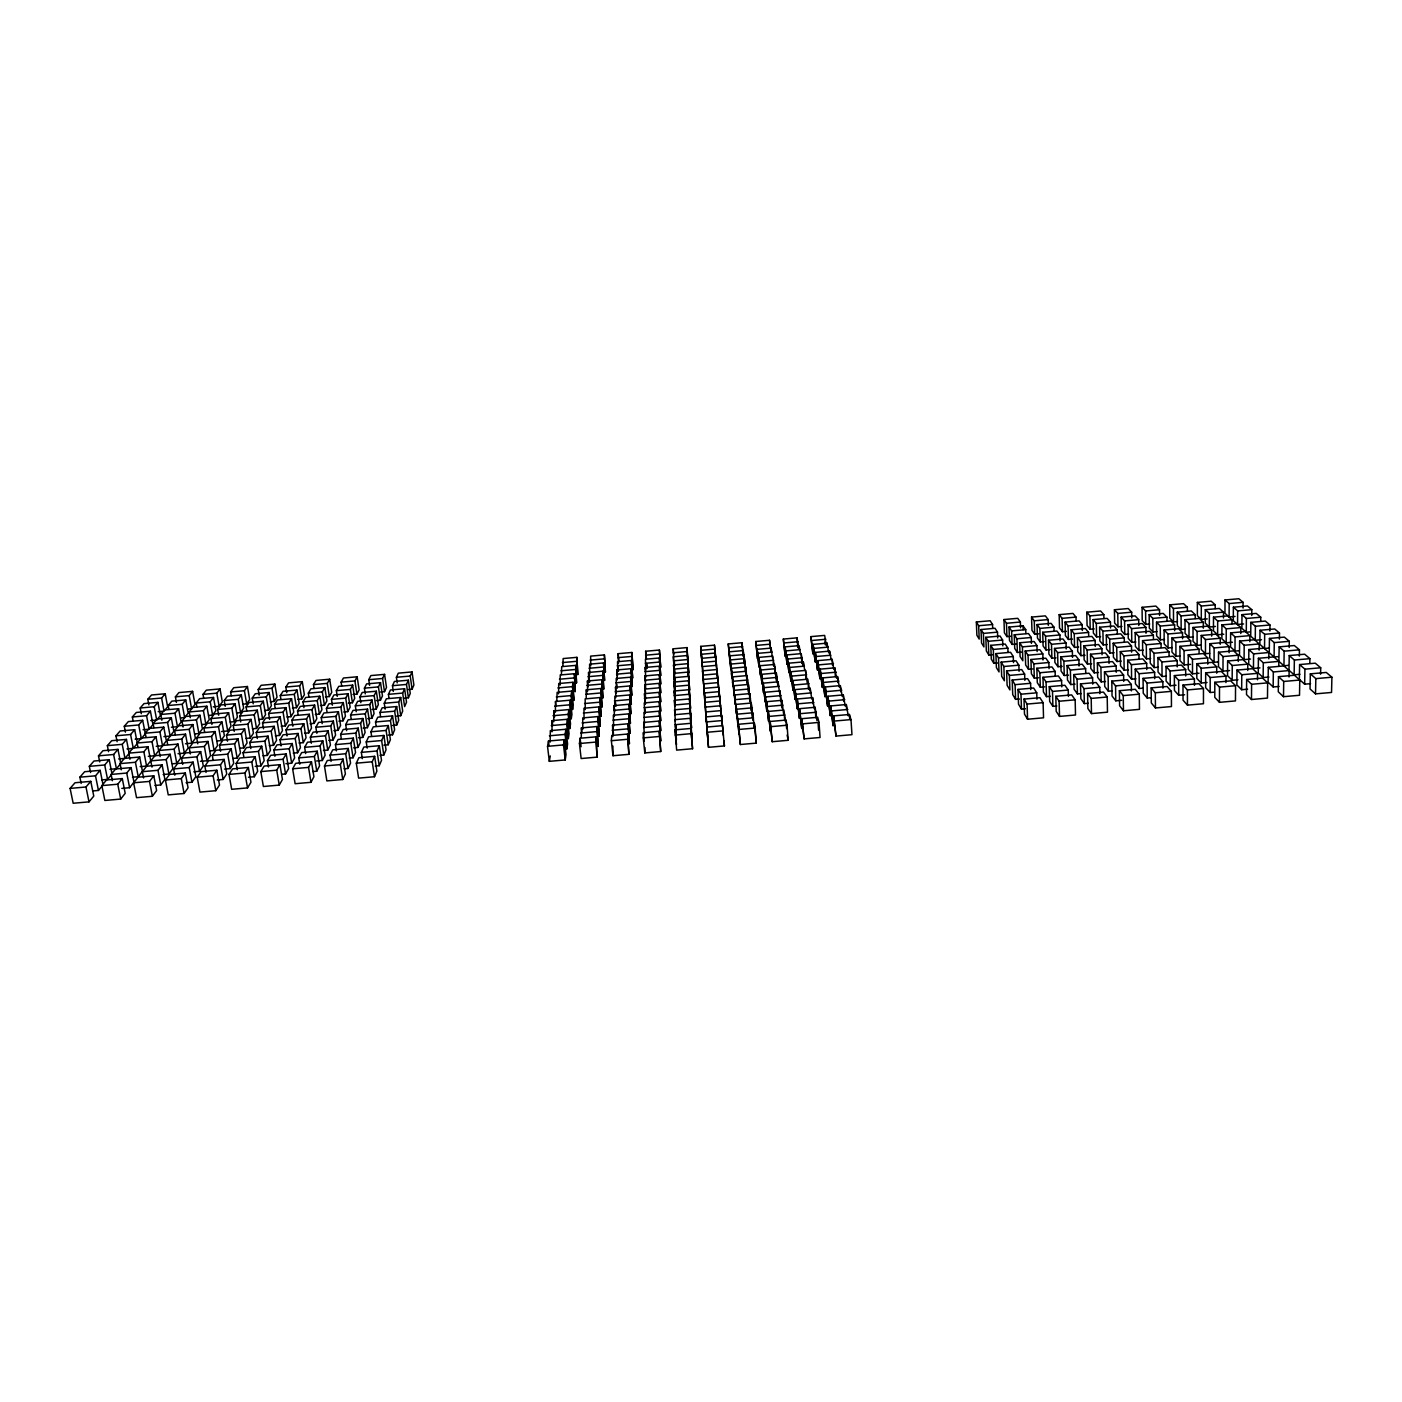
<?xml version="1.0" encoding="UTF-8"?>
<svg xmlns="http://www.w3.org/2000/svg" width="1402" height="1402" viewBox="0 0 1402 1402"><rect width="100%" height="100%" fill="white"/><g stroke="black" fill="none" stroke-linecap="round" stroke-linejoin="round"><path stroke-width="1.5" d="M1209.681 653.332L1205.475 653.7L1205.475 639.557L1201.251 635.457L1215.937 634.16L1220.266 638.243L1220.248 644.307M1223.49 617.984L1223.508 612.166L1219.337 608.45L1205.299 609.695L1205.299 623.171L1209.348 626.992L1215.394 626.449M1225.961 682.564L1225.979 676.132L1221.317 671.47L1205.667 672.855L1205.65 687.716L1210.171 692.5L1214.114 692.167M1207.753 664.162L1207.753 657.924L1203.389 653.56L1188.23 654.892L1188.283 669.332L1192.524 673.819L1199.043 673.24M1209.348 626.992L1209.365 613.41L1205.299 609.695M1229.116 652.754L1229.151 646.602L1224.682 642.396L1209.768 643.711L1209.751 657.959L1214.079 662.27L1218.373 661.902M1210.171 692.5L1210.189 677.534L1205.667 672.855M1211.661 636.122L1211.661 630.146L1207.472 626.186L1193.014 627.465L1193.032 641.31L1197.115 645.376L1201.269 645.008M660.728 751.525L659.255 731.248L643.413 732.65L643.273 737.89L644.797 752.927L660.728 751.525L659.255 731.248M659.273 721.031L660.728 740.922L659.273 721.031L643.711 722.416L644.201 733.824M659.29 711.164L660.71 730.652L659.29 711.164L643.974 712.514L644.464 723.677M659.308 701.596L660.71 720.733L659.308 701.596L644.237 702.928L644.727 713.846M659.326 692.325L660.71 711.112L659.326 692.325L644.499 693.639L644.973 704.312M659.343 683.335L660.71 701.789L659.343 683.335L644.745 684.632L645.621 699.09M659.378 674.642L660.71 692.746L659.378 674.642L644.99 675.904L645.656 688.119M659.396 666.195L660.71 684.001L659.396 666.195L645.218 667.44L645.691 677.481M659.396 657.994L660.692 675.484L659.396 657.994L645.446 659.22L645.709 667.142M659.413 650.037L660.692 667.229L659.413 650.037L645.656 651.247L645.936 658.993M1232.007 623.68L1232.025 619.737L1227.731 615.916L1213.484 617.178L1213.466 630.847L1217.637 634.773L1223.788 634.23M1214.079 662.27L1214.114 647.934L1209.768 643.711M1214.815 682.283L1214.78 697.372L1219.46 702.332L1235.46 700.912L1235.548 685.701L1230.728 680.881L1214.815 682.283L1219.495 687.12L1219.46 702.332M1215.219 608.626L1215.236 604.788L1211.188 601.195L1197.361 602.422L1197.378 615.723L1201.304 619.421L1207.262 618.895M1216.708 673.205L1216.726 666.879L1212.204 662.375L1196.8 663.724L1196.817 678.375L1201.199 683.019L1207.017 682.494M1217.637 634.773L1217.672 621.016L1213.484 617.178M1238.264 661.464L1238.316 655.225L1233.69 650.878L1218.531 652.228L1218.496 666.669L1222.982 671.137L1229.519 670.559M1240.77 633.546L1240.823 627.57L1236.389 623.627L1221.931 624.906L1221.878 638.769L1226.189 642.817L1232.411 642.256M1222.982 671.137L1223.035 656.574L1218.531 652.228M1243.066 608.082L1243.101 602.334L1238.86 598.742L1225.015 599.968L1224.962 613.287L1229.116 616.968L1235.057 616.442M1226.189 642.817L1226.242 628.85L1221.931 624.906M1247.727 670.471L1247.78 664.145L1242.996 659.659L1227.609 661.008L1227.539 675.676L1232.165 680.285L1237.984 679.777M1229.116 616.968L1229.168 603.561L1225.015 599.968M1249.83 641.695L1249.883 635.632L1245.309 631.566L1230.623 632.863L1230.553 646.918L1234.987 651.089L1239.21 650.721M1232.165 680.285L1232.253 665.512L1227.609 661.008M1251.741 615.478L1251.793 609.66L1247.412 605.962L1233.374 607.206L1233.304 620.7L1237.563 624.486L1243.609 623.96M1234.987 651.089L1235.074 636.929L1230.623 632.863M1257.489 679.777L1257.541 673.346L1252.617 668.701L1236.967 670.086L1236.879 684.965L1241.664 689.731L1247.57 689.206M1237.563 624.486L1237.651 610.904L1233.374 607.206M1259.154 650.107L1259.224 643.939L1254.51 639.75L1239.596 641.064L1239.508 655.33L1244.082 659.623L1250.514 659.063M1260.696 621.139L1260.748 617.213L1256.227 613.41L1241.979 614.654L1241.892 628.341L1246.29 632.249L1250.374 631.881M1241.664 689.731L1241.769 674.748L1236.967 670.086M1244.082 659.623L1244.187 645.27L1239.596 641.064M1246.29 632.249L1246.378 618.475L1241.979 614.654M1246.641 679.479L1246.518 694.586L1251.478 699.51L1267.478 698.091L1267.653 682.879L1262.554 678.077L1246.641 679.479L1251.6 684.281L1251.478 699.51M1268.792 658.782L1268.863 652.526L1264.008 648.197L1248.849 649.547L1248.726 664.005L1253.458 668.456L1259.995 667.878M1269.897 630.97L1269.967 624.994L1265.323 621.068L1250.847 622.348L1250.742 636.21L1255.263 640.241L1261.502 639.698M1253.458 668.456L1253.581 653.875L1248.849 649.547M1255.263 640.241L1255.386 626.273L1250.847 622.348M1288.298 665.372L1283.952 665.757L1273.805 656.925L1258.4 658.292L1258.26 672.96L1263.149 677.552L1268.95 677.043M1279.413 639.084L1279.483 633.003L1274.698 628.972L1259.995 630.269L1259.855 644.324L1264.534 648.478L1268.74 648.11M1263.149 677.552L1263.307 662.778L1258.4 658.292M1264.534 648.478L1264.674 634.317L1259.995 630.269M1289.034 676.991L1289.121 670.559L1283.934 665.95L1268.284 667.334L1268.109 682.213L1273.156 686.962L1279.062 686.437M1289.209 647.444L1289.297 641.292L1284.355 637.121L1269.441 638.436L1269.266 652.701L1274.085 656.977L1278.361 656.609M1273.156 686.962L1273.331 671.961L1268.284 667.334M1274.085 656.977L1274.26 642.624L1269.441 638.436M1278.484 676.675L1278.274 691.782L1283.496 696.689L1299.514 695.269L1299.777 680.04L1294.414 675.256L1278.484 676.675L1283.706 681.46L1299.777 680.04M1278.782 665.635L1279.167 646.865L1294.326 645.533L1299.444 649.827L1299.339 656.083M1283.496 696.689L1283.706 681.46M1283.952 665.757L1284.144 651.176L1279.167 646.865M1309.818 662.883L1309.906 658.66L1304.631 654.208L1289.227 655.575L1288.999 670.261L1294.134 674.818L1299.934 674.309M1294.134 674.818L1294.361 660.027L1289.227 655.575M1320.579 674.222L1320.719 667.773L1315.269 663.181L1299.601 664.566L1299.356 679.462L1304.649 684.176L1310.555 683.668M1304.649 684.176L1304.929 669.175L1299.601 664.566M1310.327 673.854L1310.046 688.978L1315.532 693.867L1331.549 692.448L1331.9 677.201L1326.257 672.452L1310.327 673.854L1315.83 678.621L1331.9 677.201M1315.532 693.867L1315.83 678.621M644.797 752.927L644.938 747.564M646.97 664.408L646.865 668.456L646.497 664.671M628.885 754.329L627.588 734.035L611.763 735.437L611.36 740.712L612.972 755.731L628.885 754.329L627.588 734.035M628.131 723.783L629.41 743.673L628.131 723.783L612.569 725.149L612.849 736.593M628.657 713.863L629.919 733.369L628.657 713.863L613.34 715.213L613.62 726.394M629.165 704.242L630.409 723.397L629.165 704.242L614.094 705.574L614.374 716.527M629.656 694.936L630.882 713.741L629.656 694.936L614.83 696.251L614.9 704.926M630.129 685.928L631.338 704.382L630.129 685.928L615.531 687.208L615.811 697.688M630.602 677.184L631.794 695.304L630.602 677.184L616.214 678.445L616.284 686.735M631.04 668.701L632.214 686.507L631.04 668.701L616.88 669.946L617.16 680.005M631.478 660.465L632.635 677.972L631.478 660.465L617.528 661.691L617.809 671.54M631.899 652.473L633.056 669.683L631.899 652.473L618.159 653.683L618.44 663.339M612.972 755.731L612.902 746.092M597.042 757.133L595.938 736.839L580.113 738.223L579.447 743.516L581.129 758.535L597.042 757.133L595.938 736.839M597.007 726.534L598.093 746.425L597.007 726.534L581.444 727.901L581.269 737.242M598.041 716.562L599.11 736.085L598.041 716.562L582.724 717.912L582.794 729.11M599.022 706.906L600.109 726.078L599.022 706.906L583.968 708.238L584.038 719.191M599.986 697.565L601.055 716.369L599.986 697.565L585.16 698.879L585.247 709.587M600.932 688.505L601.984 706.976L600.932 688.505L586.334 689.802L586.194 698.284M601.844 679.725L602.878 697.863L601.844 679.725L587.456 680.986L587.543 691.274M602.72 671.207L603.736 689.03L602.72 671.207L588.56 672.452L588.647 682.511M603.561 662.936L604.577 680.443L603.561 662.936L589.611 664.162L589.716 674.029M604.402 654.909L605.401 672.119L604.402 654.909L590.645 656.118L590.75 665.792M565.234 759.937L566.022 754.521L564.305 739.625L548.48 741.01L547.534 746.337L549.321 761.339L565.234 759.937L563.481 744.918L564.305 739.625M565.882 729.268L567.582 743.954L566.811 749.194L565.094 734.403L565.882 729.268L550.32 730.652L550.162 742.114M567.424 719.261L569.072 733.737L568.336 738.801L566.653 724.221L567.424 719.261L552.108 720.61L551.967 731.826M568.897 709.57L570.526 723.835L569.808 728.742L568.16 714.372L568.897 709.57L553.843 710.902L553.702 721.872M570.334 700.176L571.946 714.249L571.245 718.998L569.633 704.838L570.334 700.176L555.507 701.491L555.385 712.234M571.736 691.081L573.295 704.961L572.629 709.57L571.035 695.602L571.736 691.081L557.137 692.378L556.787 700.895M573.085 682.266L573.961 700.422L572.419 686.647L573.085 682.266L558.715 683.528L558.609 693.815M574.399 673.714L575.276 691.537L574.399 673.714L560.239 674.958L560.152 685.035M575.661 665.407L576.537 682.932L575.661 665.407L561.711 666.633L561.413 674.59M576.905 657.345L577.764 674.572L576.905 657.345L563.148 658.554L562.868 666.353M549.321 761.339L550.25 755.906M374.492 776.726L376.875 771.17L374.649 756.344L358.859 757.728L356.301 763.179L358.614 778.128L374.492 776.726L372.231 761.777L374.649 756.344M375.315 766.053L379.223 765.72L381.519 760.34L379.346 745.724L363.819 747.091L361.348 752.366L362.312 758.675M379.96 755.398L383.798 755.065L386.023 749.877L383.885 735.454L368.621 736.804L366.237 741.903L367.184 748.125M383.903 745.145L388.231 744.76L390.387 739.73L388.301 725.517L373.265 726.849L370.952 731.791L371.565 735.875M388.266 735.139L392.525 734.771L394.61 729.899L392.56 715.879L377.769 717.193L375.526 721.977L376.139 726.008M392.49 725.465L396.678 725.097L398.711 720.365L396.696 706.555L382.133 707.835L379.96 712.479L380.555 716.457M396.591 716.089L400.709 715.721L402.672 711.129L400.709 697.495L386.356 698.774L384.253 703.278L385.129 709.149M404.407 698.143L408.403 697.793L410.26 693.482L408.368 680.198L394.453 681.442L392.472 685.683L393.296 691.396M408.157 689.574L412.1 689.223L413.888 685.035L412.03 671.926L398.308 673.153L396.398 677.271L397.204 682.914M379.223 765.72L377.015 750.981L379.346 745.724M383.798 755.065L381.642 740.554L383.885 735.454M388.231 744.76L386.111 730.442L388.301 725.517M392.525 734.771L390.457 720.663L392.56 715.879M396.678 725.097L394.645 711.182L396.696 706.555M400.709 715.721L398.711 701.999L400.709 697.495M404.6 688.732L406.527 702.174L404.617 706.626L402.672 693.079L404.6 688.732L390.457 689.977L388.424 694.34L388.985 698.214M408.403 697.793L406.492 684.439L408.368 680.198M412.1 689.223L410.225 676.044L412.03 671.926M342.736 779.512L345.383 773.957L343.069 759.113L327.279 760.515L324.475 765.983L326.859 780.914L342.736 779.512L340.388 764.581L343.069 759.113M344.086 768.804L347.994 768.471L350.553 763.074L348.292 748.458L332.765 749.842L330.048 755.135L331.047 761.426M349.238 758.114L353.076 757.781L355.547 752.559L353.339 738.153L338.057 739.502L335.428 744.62L336.41 750.841M353.672 747.809L358.001 747.424L360.402 742.377L358.229 728.164L343.192 729.496L340.651 734.455L341.282 738.539M358.509 737.767L362.767 737.399L365.081 732.51L362.96 718.507L348.169 719.804L345.698 724.606L346.644 730.652M363.188 728.059L367.377 727.691L369.637 722.941L367.552 709.132L352.989 710.411L350.588 715.073L351.201 719.051M367.727 718.63L371.863 718.262L374.036 713.671L372.003 700.036L357.668 701.315L355.337 705.819L356.231 711.708M372.143 709.482L376.192 709.132L378.33 704.663L376.332 691.221L362.189 692.483L359.946 696.864L360.822 702.665M376.419 700.614L380.415 700.264L382.466 695.935L380.52 682.669L366.588 683.896L364.415 688.154L365.274 693.885M380.555 692.01L384.498 691.659L386.496 687.453L384.586 674.362L370.864 675.571L368.744 679.707L369.585 685.35M347.994 768.471L345.698 753.75L348.292 748.458M353.076 757.781L350.833 743.27L353.339 738.153M358.001 747.424L355.81 733.123L358.229 728.164M362.767 737.399L360.612 723.292L362.96 718.507M367.377 727.691L365.274 713.776L367.552 709.132M371.863 718.262L369.795 704.558L372.003 700.036M376.192 709.132L374.176 695.602L376.332 691.221M380.415 700.264L378.435 686.91L380.52 682.669M384.498 691.659L382.571 678.48L384.586 674.362M310.981 782.316L313.908 776.726L311.489 761.899L295.717 763.301L292.632 768.787L295.121 783.718L310.981 782.316L308.563 767.385L311.489 761.899M312.856 771.556L316.764 771.223L319.586 765.807L317.238 751.209L301.71 752.576L298.731 757.886L299.783 764.195M316.607 760.988L322.355 760.48L325.089 755.24L322.793 740.852L307.511 742.201L304.637 747.336L305.654 753.557M323.459 750.473L327.77 750.088L330.416 745.023L328.173 730.828L313.137 732.159L310.35 737.137L311.332 743.253M328.769 740.396L333.01 740.028L335.569 735.104L333.378 721.119L318.587 722.416L315.871 727.252L316.852 733.281M333.904 730.635L338.092 730.267L340.563 725.5L338.425 711.708L323.862 712.987L321.233 717.666L322.18 723.625M338.898 721.171L343.017 720.821L345.418 716.194L343.315 702.577L328.962 703.839L326.438 708.378L327.052 712.304M343.735 712.006L347.784 711.638L350.132 707.151L348.064 693.727L333.939 694.971L331.468 699.37L332.379 705.171M348.432 703.103L352.428 702.735L354.688 698.389L352.673 685.14L338.741 686.367L336.357 690.643L337.251 696.356M352.989 694.446L356.932 694.095L359.122 689.872L357.142 676.798L343.42 678.007L341.107 682.161L341.685 685.911M316.764 771.223L314.381 756.502L317.238 751.209M322.355 760.48L320.042 745.987L322.793 740.852M327.77 750.088L325.492 735.805L328.173 730.828M333.01 740.028L330.784 725.938L333.378 721.119M338.092 730.267L335.919 716.369L338.425 711.708M343.017 720.821L340.879 707.099L343.315 702.577M347.784 711.638L345.698 698.126L348.064 693.727M352.428 702.735L350.377 689.398L352.673 685.14M356.932 694.095L354.916 680.934L357.142 676.798M279.243 785.102L282.433 779.494L279.944 764.686L264.154 766.07L260.825 771.591L263.383 786.504L279.243 785.102L276.737 770.189L279.944 764.686M281.644 774.307L285.552 773.974L288.619 768.541L286.201 753.943L270.674 755.31L267.449 760.655L268.518 766.947M285.885 763.704L291.651 763.196L294.63 757.921L292.247 743.551L276.983 744.883L273.863 750.052L274.897 756.256M293.228 753.137L297.557 752.751L300.431 747.652L298.118 733.474L283.081 734.806L280.067 739.8L281.083 745.934M299.029 743.025L303.27 742.639L306.057 737.715L303.796 723.73L289.005 725.027L286.061 729.881L287.06 735.91M304.62 733.228L308.808 732.86L311.507 728.076L309.299 714.284L294.735 715.563L291.879 720.26L292.86 726.218M310.052 723.73L314.171 723.362L316.799 718.718L314.626 705.118L300.291 706.38L297.522 710.937L298.17 714.845M315.327 714.512L319.393 714.144L321.934 709.657L319.796 696.233L305.671 697.477L303.007 701.894L303.936 707.677M320.445 705.574L324.44 705.224L326.911 700.842L324.826 687.593L310.911 688.838L308.317 693.114L308.931 696.934M325.404 696.882L329.347 696.549L331.748 692.308L329.698 679.216L315.993 680.443L313.47 684.597L314.066 688.364M285.552 773.974L283.099 759.271L286.201 753.943M291.651 763.196L289.25 748.703L292.247 743.551M297.557 752.751L295.209 738.468L298.118 733.474M303.27 742.639L300.974 728.567L303.796 723.73M308.808 732.86L306.565 718.963L309.299 714.284M314.171 723.362L311.98 709.657L314.626 705.118M319.393 714.144L317.238 700.632L319.796 696.233M324.44 705.224L322.337 691.887L324.826 687.593M329.347 696.549L327.279 683.387L329.698 679.216M247.523 787.906L250.958 782.263L248.382 767.472L232.609 768.857L229.017 774.395L231.663 789.308L247.523 787.906L244.912 772.993L248.382 767.472M248.487 777.234L254.34 776.726L257.67 771.258L255.164 756.677L239.654 758.044L236.167 763.407L237.271 769.698M255.199 766.403L260.947 765.895L264.172 760.62L261.718 746.232L246.454 747.581L243.072 752.769L243.808 756.905M263.033 755.801L267.344 755.415L270.463 750.298L268.062 736.138L253.043 737.452L249.784 742.482L250.835 748.598M269.289 745.654L273.53 745.268L276.562 740.309L274.214 726.341L259.423 727.638L256.268 732.51L257.302 738.539M275.353 735.805L279.541 735.437L282.468 730.635L280.172 716.843L265.609 718.139L262.542 722.854L263.558 728.795M281.241 726.271L285.36 725.903L288.199 721.241L285.955 707.642L271.602 708.921L268.641 713.495L269.622 719.349M286.937 717.018L290.985 716.667L293.754 712.146L291.546 698.722L277.421 699.966L274.547 704.417L275.195 708.273M292.475 708.045L296.47 707.695L299.152 703.296L296.996 690.064L283.081 691.291L280.277 695.602L280.908 699.405M297.837 699.335L301.78 698.985L304.374 694.726L302.271 681.652L288.567 682.862L285.833 687.05L286.762 692.676M254.34 776.726L251.799 762.022L255.164 756.677M260.947 765.895L258.459 751.419L261.718 746.232M267.344 755.415L264.908 741.15L268.062 736.138M273.53 745.268L271.164 731.196L274.214 726.341M279.541 735.437L277.21 721.557L280.172 716.843M285.36 725.903L283.081 712.216L285.955 707.642M290.985 716.667L288.777 703.156L291.546 698.722M296.47 707.695L294.297 694.358L296.996 690.064M301.78 698.985L299.642 685.823L302.271 681.652M215.803 790.693L219.501 785.032L216.854 770.241L201.082 771.643L197.209 777.199L199.943 792.095L215.803 790.693L213.104 775.797L216.854 770.241M217.292 779.985L223.146 779.459L226.738 773.992L224.145 759.411L208.635 760.778L204.885 766.158L206.024 772.449M224.513 769.102L230.261 768.594L233.731 763.301L231.19 748.931L215.943 750.28L212.315 755.485L213.051 759.621M232.837 758.464L237.148 758.079L240.496 752.944L238.025 738.784L223.006 740.116L219.501 745.145L220.587 751.262M239.567 748.265L243.808 747.897L247.067 742.92L244.649 728.952L229.858 730.249L226.458 735.139L227.527 741.167M246.086 738.398L250.275 738.03L253.429 733.193L251.063 719.419L236.5 720.716L233.205 725.447L234.257 731.388M252.413 728.812L256.531 728.444L259.598 723.783L257.285 710.183L242.949 711.445L239.742 716.036L240.758 721.907M258.546 719.524L262.612 719.173L265.574 714.634L263.313 701.228L249.188 702.472L246.086 706.923L246.752 710.779M264.505 710.516L268.501 710.166L271.375 705.749L269.166 692.518L255.252 693.762L252.237 698.073L253.219 703.786M270.288 701.771L274.231 701.421L277.018 697.144L274.845 684.071L261.14 685.298L258.213 689.486L259.177 695.129M223.146 779.459L220.517 764.791L224.145 759.411M230.261 768.594L227.702 754.136L231.19 748.931M237.148 758.079L234.642 743.814L238.025 738.784M243.808 747.897L241.354 733.824L244.649 728.952M250.275 738.03L247.874 724.151L251.063 719.419M256.531 728.444L254.183 714.775L257.285 710.183M262.612 719.173L260.316 705.662L263.313 701.228M268.501 710.166L266.257 696.847L269.166 692.518M274.231 701.421L272.023 688.277L274.845 684.071M184.083 793.497L188.061 787.801L185.309 773.028L169.554 774.412L165.418 780.003L168.24 794.881L184.083 793.497L181.314 778.601L185.309 773.028M186.115 782.737L191.969 782.211L195.807 776.708L193.125 762.145L177.616 763.512L173.62 768.927L174.794 775.201M193.826 771.819L199.575 771.31L203.29 765.983L200.679 751.63L185.432 752.962L181.559 758.202L182.698 764.388M200.486 761.321L206.953 760.743L210.545 755.59L208.004 741.43L192.985 742.762L189.235 747.827L190.357 753.925M209.844 750.894L214.085 750.508L217.573 745.513L215.084 731.564L200.311 732.86L196.683 737.767L197.77 743.796M216.837 740.975L221.008 740.606L224.39 735.77L221.954 721.995L207.408 723.274L203.886 728.041L204.604 732.002M221.551 731.546L227.72 731.003L230.997 726.306L228.614 712.724L214.278 713.986L210.861 718.595L211.912 724.448M230.173 722.03L234.222 721.679L237.411 717.123L235.08 703.716L220.955 704.961L217.643 709.447L218.677 715.23M236.552 712.987L240.548 712.637L243.633 708.22L241.337 694.989L227.439 696.216L224.215 700.562L225.231 706.257M242.739 704.207L246.664 703.857L249.661 699.563L247.435 686.507L233.731 687.716L230.594 691.94L231.26 695.69M191.969 782.211L189.252 767.542L193.125 762.145M199.575 771.31L196.928 756.835L200.679 751.63M206.953 760.743L204.377 746.495L208.004 741.43M214.085 750.508L211.562 736.453L215.084 731.564M221.008 740.606L218.537 726.744L221.954 721.995M227.72 731.003L225.301 717.316L228.614 712.724M234.222 721.679L231.873 708.185L235.08 703.716M240.548 712.637L238.235 699.318L241.337 694.989M246.664 703.857L244.404 690.713L247.435 686.507M152.38 796.283L156.621 790.57L153.799 775.797L138.044 777.199L133.628 782.807L136.537 797.668L152.38 796.283L149.523 781.405L153.799 775.797M154.939 785.47L160.774 784.962L164.875 779.442L162.124 764.879L146.614 766.246L142.356 771.678L143.582 777.952M163.158 774.517L168.906 774.009L172.867 768.664L170.168 754.311L148.314 756.326M172.464 763.792L176.775 763.407L180.613 758.237L177.984 744.076L162.965 745.408L158.987 750.491L160.143 756.589M178.019 753.698L184.381 753.137L188.096 748.125L185.537 734.175L170.764 735.472L166.891 740.396L167.644 744.409M185.502 743.743L191.759 743.183L195.369 738.328L192.863 724.571L178.317 725.85L174.567 730.635L175.303 734.578M194.808 733.912L198.909 733.544L202.414 728.83L199.96 715.248L185.625 716.51L181.997 721.154L183.084 727.007M201.8 724.536L205.849 724.186L209.249 719.612L206.848 706.222L192.74 707.467L189.2 711.953L190.269 717.736M208.6 715.458L212.596 715.108L215.873 710.674L213.525 697.442L199.627 698.669L196.21 703.033L196.893 706.836M213.227 706.818L219.133 706.293L222.322 701.981L220.026 688.925L206.322 690.152L202.992 694.376L203.676 698.126M142.356 771.678L157.988 770.294L162.124 764.879M140.13 766.631L146.597 766.07L150.662 760.865L166.19 759.551L170.168 754.311M158.987 750.491L174.111 749.159L177.984 744.076M166.891 740.396L181.787 739.082L185.537 734.175M174.567 730.635L189.217 729.338L192.863 724.571M198.909 733.544L196.438 719.874L199.96 715.248M205.849 724.186L203.43 710.691L206.848 706.222M212.596 715.108L210.212 701.806L213.525 697.442M219.133 706.293L216.802 693.166L220.026 688.925M120.695 799.07L125.199 793.339L122.289 778.583L106.534 779.968L101.855 785.611L104.852 800.472L120.695 799.07L117.75 784.209L122.289 778.583M121.816 788.397L129.615 787.714L133.961 782.158L131.122 767.613L115.63 768.979L111.108 774.43L112.37 780.704M132.489 777.216L138.237 776.708L142.443 771.345L139.674 757.01L118.627 758.938M156.253 746.32L162.527 745.776L166.347 740.887L163.771 727.13L149.225 728.427L145.247 733.211L159.916 731.914L163.771 727.13M163.946 736.628L170.115 736.085L173.83 731.353L171.307 717.789L156.989 719.051L153.133 723.695L153.869 727.603M171.412 727.235L177.493 726.692L181.086 722.1L178.615 708.711L164.507 709.955L160.774 714.477L161.861 720.242M180.648 717.929L184.643 717.579L188.148 713.11L185.73 699.913L171.815 701.14L168.187 705.521L168.906 709.307M187.658 709.079L191.583 708.729L194.983 704.4L192.617 691.361L178.913 692.57L175.39 696.829L176.442 702.437M150.803 760.918L154.921 755.66M111.108 774.43L126.741 773.045L131.122 767.613M121.291 769.803L120.064 763.617L135.433 762.267L139.674 757.01M129.93 759.271L128.739 753.154L143.863 751.822L147.964 746.74L151.994 767.104M152.012 741.711L155.99 736.786L158.636 750.718L154.676 755.766L152.012 741.711L137.116 743.025L137.904 747.038M153.133 723.695L167.557 722.433L171.307 717.789M160.774 714.477L174.987 713.215L178.615 708.711M168.187 705.521L182.207 704.277L185.73 699.913M175.39 696.829L189.2 695.602L192.617 691.361M89.009 801.856L93.776 796.108L90.779 781.352L75.025 782.754L70.1 788.397L73.167 803.258L89.009 801.856L85.978 786.995L90.779 781.352M92.62 790.973L98.455 790.448L103.065 784.892L100.138 770.346L84.646 771.713L79.879 777.181L81.158 783.455M101.838 779.915L107.586 779.407L110.933 775.376M109.969 769.295L116.419 768.734L120.747 763.512L117.961 749.387L102.959 750.701L98.49 755.836L99.717 761.934M127.021 748.896L133.278 748.353L137.343 743.446L134.68 729.706L120.151 730.985L115.945 735.805L117.12 741.728M135.17 739.169L141.339 738.626L145.265 733.877M143.057 729.741L149.138 729.198L152.941 724.589L150.417 711.2L136.309 712.461L132.349 716.983L133.102 720.838M150.715 720.575L156.709 720.05L160.406 715.563L157.918 702.367L144.02 703.594L140.2 707.992L141.287 713.688M165.261 709.71L167.644 706.818L165.226 693.78L151.521 694.989L147.806 699.265L148.875 704.891M120.064 763.617L124.427 758.359M128.739 753.154L132.962 748.055L147.964 746.74M137.116 743.025L141.216 738.083L155.99 736.786M79.879 777.181L95.494 775.814L100.138 770.346M90.587 772.52L89.342 766.333L104.694 764.984L109.198 759.691L112.037 774.027M98.49 755.836L113.615 754.504L117.961 749.387M122.237 744.339L126.46 739.397L129.177 753.33L124.988 758.377L122.237 744.339L107.358 745.654L108.55 751.665M115.945 735.805L130.596 734.508L134.68 729.706M125.426 732.107L124.287 726.254L138.71 724.974L142.671 720.313L146.018 737.172M132.349 716.983L146.562 715.721L150.417 711.2M140.2 707.992L154.202 706.748L157.918 702.367M147.806 699.265L161.598 698.038L165.226 693.78M89.342 766.333L93.952 761.041L109.198 759.691M107.358 745.654L111.687 740.694L126.46 739.397M124.287 726.254L128.353 721.574L142.671 720.313M673.626 656.539L673.188 648.811L686.945 647.601L688.364 664.793M703.121 675.957L703.436 680.215L700.702 646.375L714.477 645.165L716.843 670.524M729.864 661.113L728.234 643.939L742.008 642.729L743.375 656.101M755.783 641.503L757.536 658.677L755.783 641.503L769.558 640.293L770.942 651.755M783.332 639.067L785.208 656.224L783.332 639.067L797.107 637.84L798.649 649.301M810.882 636.631L812.915 653.77L810.882 636.631L824.656 635.404L826.251 644.955M976.353 621.98L978.666 625.73L979.192 639.067L976.879 635.229L976.353 621.98L990.145 620.753L992.563 624.503L992.704 628.306M1010.895 636.263L1006.934 636.613L1004.41 632.793L1003.955 619.544L1017.747 618.317L1020.376 622.032L1020.551 627.763M1038.654 633.809L1034.676 634.16L1031.96 630.357L1031.557 617.09L1045.366 615.864L1048.188 619.579L1048.346 625.31M1066.396 631.356L1062.436 631.706L1059.509 627.921L1059.176 614.654L1072.986 613.428L1076.017 617.108L1076.105 620.928M1094.156 628.902L1090.195 629.253L1087.076 625.485L1086.795 612.201L1100.605 610.974L1103.847 614.654L1103.917 618.475M1121.933 626.449L1117.972 626.799L1114.643 623.049L1114.432 609.765L1128.242 608.538L1131.677 612.183L1131.747 617.932M1149.71 623.995L1145.732 624.346L1142.209 620.613L1142.069 607.311L1155.879 606.085L1159.524 609.73L1159.577 615.46M1177.487 621.524L1173.527 621.875L1169.794 618.159L1169.706 604.858L1183.533 603.649L1187.371 607.259L1187.389 611.079M202.992 694.376L216.802 693.166M230.594 691.94L244.404 690.713M258.213 689.486L272.023 688.277M285.833 687.05L299.642 685.823M313.47 684.597L327.279 683.387M341.107 682.161L354.916 680.934M368.744 679.707L382.571 678.48M396.398 677.271L410.225 676.044M562.43 662.568L576.292 661.341M590.137 660.114L603.982 658.887M617.844 657.661L631.689 656.434M645.551 655.207L659.413 653.98M673.275 652.754L687.138 651.527L686.945 647.601M701 650.3L714.862 649.073M728.234 643.939L728.742 647.847L742.604 646.62M756.484 645.393L770.346 644.166M784.226 642.94L798.106 641.713M811.986 640.486L825.866 639.259M978.666 625.73L992.563 624.503M1003.955 619.544L1006.461 623.277L1020.376 622.032M1031.557 617.09L1034.273 620.806L1048.188 619.579M1059.176 614.654L1062.103 618.352L1076.017 617.108M1086.795 612.201L1089.932 615.881L1103.847 614.654M1114.432 609.765L1117.762 613.428L1131.677 612.183M1142.069 607.311L1145.609 610.957L1159.524 609.73M1169.706 604.858L1173.456 608.486L1187.371 607.259M1197.361 602.422L1201.304 606.032L1215.236 604.788M1229.168 603.561L1243.101 602.334M673.819 664.653L673.363 656.767L687.33 655.523L688.768 673.013L687.138 651.527M744.62 664.197L743.218 650.581L729.233 651.807L730.88 669.28L728.742 647.847M757.185 649.336L758.973 666.809L757.185 649.336L771.153 648.11L772.432 657.871M785.138 646.865L787.065 664.32L785.138 646.865L799.122 645.639L800.419 653.455M813.107 644.394L815.175 661.832L813.107 644.394L827.075 643.15L828.705 652.894M981.014 629.533L983.398 633.406L983.924 646.918L981.54 642.957L981.014 629.533L995.017 628.289L997.505 632.144L997.716 637.945M1016.099 644.079L1012.086 644.429L1009.493 640.486L1009.019 627.062L1023.039 625.818L1025.738 629.656L1025.861 633.511M1044.262 641.59L1040.249 641.941L1037.445 638.015L1037.042 624.573L1051.062 623.347L1053.971 627.15L1054.076 631.023M1072.442 639.084L1068.412 639.452L1065.397 635.544L1065.064 622.102L1079.084 620.858L1082.204 624.661L1082.326 630.462M1100.605 636.596L1096.592 636.964L1093.367 633.073L1093.104 619.614L1107.124 618.37L1110.454 622.155L1110.542 627.973M1128.785 634.107L1124.772 634.458L1121.337 630.602L1121.144 617.143L1135.164 615.899L1138.704 619.666L1138.774 625.467M1156.983 631.619L1152.952 631.969L1149.325 628.131L1149.184 614.654L1163.222 613.41L1166.972 617.16L1166.99 621.033M1185.181 629.13L1181.15 629.48L1177.312 625.66L1177.242 612.166L1191.279 610.939L1195.24 614.654L1195.24 618.545M196.21 703.033L210.212 701.806M224.215 700.562L238.235 699.318M252.237 698.073L266.257 696.847M280.277 695.602L294.297 694.358M308.317 693.114L322.337 691.887M336.357 690.643L350.377 689.398M364.415 688.154L378.435 686.91M392.472 685.683L406.492 684.439M560.975 670.769L575.03 669.525M589.085 668.281L603.14 667.037M617.213 665.792L631.268 664.548M645.323 663.304L659.396 662.059M673.468 660.815L687.523 659.571M715.668 657.082L701.596 658.327L701.298 654.278L715.265 653.052L717.701 678.954L717.263 674.712M729.741 655.838L743.831 654.594M757.904 653.35L771.976 652.105M786.066 650.861L800.156 649.617M814.229 648.355L828.319 647.111M983.398 633.406L997.505 632.144M1009.019 627.062L1011.613 630.9L1025.738 629.656M1037.042 624.573L1039.846 628.411L1053.971 627.15M1065.064 622.102L1068.079 625.905L1082.204 624.661M1093.104 619.614L1096.329 623.417L1110.454 622.155M1121.144 617.143L1124.579 620.911L1138.704 619.666M1149.184 614.654L1152.83 618.405L1166.972 617.16M1177.242 612.166L1181.097 615.916L1195.24 614.654M1209.365 613.41L1223.508 612.166M1237.651 610.904L1251.793 609.66M673.556 664.934L674.94 682.739L673.556 664.934L687.734 663.689L689.188 681.477L688.978 677.219M731.406 673.468L731.949 677.692L730.267 659.921L744.444 658.66L746.039 674.485M758.64 657.415L760.462 675.186L758.64 657.415L772.817 656.154L774.114 666.125M787.013 654.909L788.976 672.662L787.013 654.909L801.19 653.647L802.82 665.547M815.386 652.386L817.506 670.138L815.386 652.386L829.581 651.141L831.123 659.115M992.896 654.646L988.813 654.997L986.36 650.931L985.816 637.314L1000.047 636.052L1002.605 640.031L1002.816 645.901M1021.462 652.105L1017.379 652.473L1014.715 648.425L1014.259 634.808L1028.472 633.546L1031.259 637.489L1031.434 643.378M1050.063 649.582L1045.98 649.95L1043.088 645.919L1042.702 632.284L1056.915 631.023L1059.912 634.966L1060.07 640.837M1078.646 647.058L1074.563 647.426L1071.461 643.413L1071.146 629.778L1085.376 628.517L1088.583 632.425L1088.671 636.35M1107.247 644.534L1103.164 644.902L1099.851 640.889L1099.606 627.255L1113.836 625.993L1117.254 629.901L1117.324 633.809M1135.865 642.011L1131.782 642.361L1128.242 638.383L1128.067 624.731L1142.297 623.487L1145.942 627.36L1145.995 633.248M1164.484 639.47L1160.383 639.838L1156.65 635.877L1156.527 622.225L1170.775 620.963L1174.631 624.819L1174.666 630.707M1193.102 636.946L1189.019 637.314L1185.058 633.371L1185.005 619.702L1199.253 618.44L1203.319 622.278L1203.319 628.184M158.163 711.69L164.052 711.164L161.598 698.038M189.2 711.953L203.43 710.691M217.643 709.447L231.873 708.185M246.086 706.923L260.316 705.662M274.547 704.417L288.777 703.156M303.007 701.894L317.238 700.632M331.468 699.37L345.698 698.126M359.946 696.864L374.176 695.602M388.424 694.34L402.672 693.079M559.468 679.216L573.733 677.955M588.016 676.693L602.282 675.431M616.547 674.169L630.83 672.907M645.095 671.646L659.378 670.384M673.661 669.122L687.944 667.86L687.734 663.689M745.075 662.795L730.793 664.057L730.267 659.921M759.376 661.534L773.659 660.272M787.959 659.01L802.259 657.748M816.56 656.486L830.86 655.225M985.816 637.314L988.287 641.292L1002.605 640.031M1014.259 634.808L1016.923 638.769L1031.259 637.489M1042.702 632.284L1045.594 636.228L1059.912 634.966M1071.146 629.778L1074.247 633.704L1088.583 632.425M1099.606 627.255L1102.918 631.163L1117.254 629.901M1128.067 624.731L1131.589 628.622L1145.942 627.36M1156.527 622.225L1160.278 626.081L1174.631 624.819M1185.005 619.702L1188.984 623.557L1203.319 622.278M1217.672 621.016L1232.025 619.737M1246.378 618.475L1260.748 617.213M674.975 689.504L673.766 673.363L688.154 672.084L689.626 690.205L689.416 685.806M702.542 670.822L716.93 669.543L717.368 673.836L702.858 675.116L702.542 670.822L704.768 697.898L704.435 693.377M732.492 682.003L733.036 686.367L731.336 668.281L745.724 667.001L747.354 683.107M760.129 665.722L761.987 683.808L760.129 665.722L774.535 664.46L776.305 680.548M788.94 663.181L790.938 681.249L788.94 663.181L803.328 661.902L804.713 670.086M817.752 660.64L819.907 678.691L817.752 660.64L832.157 659.361L833.857 669.508M997.979 662.971L993.843 663.339L991.302 659.133L990.776 645.341L1005.216 644.061L1007.863 648.145L1008.003 652.123M1019.64 642.782L1022.408 646.865L1022.847 660.763L1020.095 656.592L1019.64 642.782L1034.08 641.503L1036.954 645.586L1037.129 651.544M1056.021 657.836L1051.886 658.204L1048.906 654.051L1048.521 640.241L1062.961 638.962L1066.046 643.01L1066.203 648.968M1085.06 655.277L1080.907 655.645L1077.717 651.492L1077.402 637.682L1091.843 636.403L1095.155 640.434L1095.277 646.41M1114.099 652.701L1109.946 653.069L1106.528 648.951L1106.301 635.124L1120.741 633.844L1124.281 637.857L1124.334 641.836M1143.156 650.142L1139.002 650.51L1135.357 646.41L1135.182 632.565L1149.64 631.286L1153.39 635.281L1153.425 639.277M1172.212 647.584L1168.059 647.952L1164.186 643.868L1164.098 630.006L1178.556 628.744L1182.534 632.723L1182.552 638.699M181.997 721.154L196.438 719.874M210.861 718.595L225.301 717.316M239.742 716.036L254.183 714.775M268.641 713.495L283.081 712.216M297.522 710.937L311.98 709.657M326.438 708.378L340.879 707.099M355.337 705.819L369.795 704.558M384.253 703.278L398.711 701.999M557.926 687.926L572.419 686.647M586.895 685.368L601.388 684.088M615.881 682.792L630.374 681.512M644.867 680.233L659.361 678.954M673.854 677.674L688.364 676.395L688.154 672.084M746.372 671.26L731.879 672.539L731.336 668.281M760.883 669.981L775.411 668.701M789.922 667.422L804.433 666.125M818.943 664.846L833.471 663.567M990.776 645.341L993.317 649.441L1007.863 648.145M1022.408 646.865L1036.954 645.586M1048.521 640.241L1051.5 644.289L1066.046 643.01M1077.402 637.682L1080.609 641.73L1095.155 640.434M1106.301 635.124L1109.718 639.154L1124.281 637.857M1135.182 632.565L1138.827 636.578L1153.39 635.281M1164.098 630.006L1167.971 634.002L1182.534 632.723M1193.014 627.465L1197.098 631.426L1211.661 630.146M1226.242 628.85L1240.823 627.57M1255.386 626.273L1269.967 624.994M675.01 696.496L673.959 682.055L688.575 680.759L690.082 699.195M734.157 695.304L732.422 676.886L747.038 675.589L748.861 694.008L748.177 689.504M761.672 674.309L763.564 692.711L761.672 674.309L776.287 673.013L777.812 685.403M790.921 671.716L792.971 690.117L790.921 671.716L805.537 670.419L807.237 682.792M820.17 669.14L822.378 687.523L820.17 669.14L834.803 667.843L836.556 678.2M995.893 653.612L998.504 657.836L999.03 671.926L996.401 667.597L995.893 653.612L1010.544 652.316L1013.278 656.522L1013.488 662.568M1032.696 668.947L1028.49 669.315L1025.651 665.004L1025.212 651.019L1039.863 649.722L1042.825 653.91L1043 659.956M1062.173 666.353L1057.967 666.721L1054.9 662.427L1054.532 648.425L1069.183 647.128L1072.372 651.299L1072.512 657.363M1091.667 663.742L1087.444 664.11L1084.149 659.851L1083.851 645.831L1098.52 644.534L1101.937 648.688L1102.042 654.752M1121.162 661.131L1116.938 661.516L1113.416 657.258L1113.188 643.238L1127.856 641.941L1131.519 646.077L1131.589 652.14M1150.656 658.537L1146.45 658.905L1142.7 654.681L1142.542 640.644L1157.211 639.347L1161.084 643.465L1161.119 647.514M1180.169 655.926L1175.945 656.294L1171.967 652.088L1171.897 638.05L1186.565 636.753L1190.684 640.854L1190.684 644.902M203.886 728.041L218.537 726.744M233.205 725.447L247.874 724.151M262.542 722.854L277.21 721.557M291.879 720.26L306.565 718.963M321.233 717.666L335.919 716.369M350.588 715.073L365.274 713.776M379.96 712.479L394.645 711.182M556.331 696.899L571.035 695.602M585.756 694.305L600.459 692.991M615.18 691.694L629.901 690.397M644.622 689.101L659.343 687.804M674.064 686.489L688.785 685.192L688.575 680.759M732.422 676.886L732.983 681.284L747.722 679.988M762.46 678.691L777.199 677.394M791.937 676.079L806.676 674.783M821.414 673.486L836.17 672.171M998.504 657.836L1013.278 656.522M1025.212 651.019L1028.052 655.225L1042.825 653.91M1054.532 648.425L1057.599 652.613L1072.372 651.299M1083.851 645.831L1087.163 650.002L1101.937 648.688M1113.188 643.238L1116.728 647.391L1131.519 646.077M1142.542 640.644L1146.293 644.78L1161.084 643.465M1171.897 638.05L1175.875 642.169L1190.684 640.854M1205.475 639.557L1220.266 638.243M1235.074 636.929L1249.883 635.632M1264.674 634.317L1279.483 633.003M675.045 703.716L674.169 691.011L689.013 689.696L690.555 708.466L688.785 685.192M719.156 691.642L704.207 692.956L703.857 688.382L718.7 687.085L722.345 725.22M750.088 701.175L748.405 684.456L733.544 685.771L735.331 704.523L732.983 681.284M763.249 683.142L765.194 701.894L763.249 683.142L778.11 681.828L779.494 692.448M792.971 680.513L795.057 699.247L792.971 680.513L807.815 679.199L809.427 689.802M822.676 677.902L824.937 696.619L822.676 677.902L837.537 676.588L839.342 687.155M1001.168 662.13L1003.867 666.493L1004.375 680.776L1001.676 676.325L1001.168 662.13L1016.047 660.815L1018.868 665.179L1019.061 671.295M1038.584 677.762L1034.308 678.147L1031.381 673.696L1030.943 659.501L1045.822 658.186L1048.871 662.515L1049.046 668.649M1068.534 675.116L1064.241 675.501L1061.086 671.067L1060.718 656.872L1075.614 655.558L1078.909 659.869L1079.032 666.003M1098.485 672.487L1094.191 672.855L1090.791 668.456L1090.511 654.243L1105.407 652.929L1108.929 657.223L1109.035 663.356M1128.435 669.841L1124.159 670.209L1120.531 665.827L1120.303 651.615L1135.217 650.283L1138.985 654.559L1139.02 658.66M1158.402 667.194L1154.126 667.562L1150.253 663.199L1150.113 648.968L1165.027 647.654L1169.023 651.912L1169.058 656.013M1190.526 664.355L1184.112 664.916L1179.993 660.587L1179.941 646.34L1194.854 645.025L1199.078 649.249L1199.078 653.35M196.683 737.767L211.562 736.453M226.458 735.139L241.354 733.824M256.268 732.51L271.164 731.196M286.061 729.881L300.974 728.567M315.871 727.252L330.784 725.938M345.698 724.606L360.612 723.292M375.526 721.977L390.457 720.663M554.684 706.152L569.633 704.838M584.564 703.524L599.513 702.209M614.462 700.877L629.41 699.563M644.377 698.249L659.326 696.917M674.274 695.602L689.241 694.27M734.122 690.31L749.089 688.995M764.072 687.663L779.039 686.349M794.005 685.017L808.989 683.703M823.973 682.388L838.939 681.057M1003.867 666.493L1018.868 665.179M1030.943 659.501L1033.87 663.847L1048.871 662.515M1060.718 656.872L1063.89 661.201L1078.909 659.869M1090.511 654.243L1093.91 658.537L1108.929 657.223M1120.303 651.615L1123.948 655.891L1138.985 654.559M1150.113 648.968L1154.004 653.244L1169.023 651.912M1179.941 646.34L1184.059 650.581L1199.078 649.249M1214.114 647.934L1229.151 646.602M1244.187 645.27L1259.224 643.939M1274.26 642.624L1289.297 641.292M675.081 711.164L674.397 700.264L689.469 698.932L691.028 718.052L690.783 713.232M735.927 709.237L736.523 714.039L734.718 694.936L749.807 693.604L751.525 710.639M764.896 692.273L766.859 711.357L764.896 692.273L779.985 690.941L781.878 707.957M795.074 689.609L797.212 708.693L795.074 689.609L810.163 688.277L811.811 699.107M825.27 686.945L827.566 706.012L825.27 686.945L840.376 685.613L842.216 696.408M1006.601 670.927L1009.387 675.431L1009.896 689.924L1007.109 685.315L1006.601 670.927L1021.725 669.595L1024.634 674.082L1024.827 680.303M1044.648 686.857L1040.302 687.243L1037.287 682.651L1036.849 668.263L1051.973 666.931L1055.128 671.4L1055.25 675.536M1075.071 684.176L1070.725 684.562L1067.465 679.988L1067.115 665.582L1082.239 664.25L1085.639 668.701L1085.726 672.855M1105.512 681.495L1101.166 681.88L1097.661 677.324L1097.38 662.918L1112.522 661.586L1116.15 666.02L1116.255 672.241M1135.953 678.813L1131.607 679.199L1127.856 674.66L1127.664 660.237L1142.805 658.905L1146.678 663.321L1146.748 669.543M1166.411 676.132L1162.065 676.518L1158.052 671.996L1157.947 657.573L1173.088 656.224L1177.224 660.622L1177.242 666.861M189.235 747.827L204.377 746.495M219.501 745.145L234.642 743.814M249.784 742.482L264.908 741.15M280.067 739.8L295.209 738.468M310.35 737.137L325.492 735.805M340.651 734.455L355.81 733.123M370.952 731.791L386.111 730.442M552.984 715.721L568.16 714.372M583.355 713.04L598.531 711.69M613.726 710.358L628.92 709.009M644.114 707.677L659.308 706.328M674.502 704.996L689.696 703.646L689.469 698.932M750.526 698.284L735.314 699.633L734.718 694.936M765.737 696.934L780.949 695.602M796.161 694.253L811.372 692.903M826.602 691.572L841.813 690.222M1009.387 675.431L1024.634 674.082M1036.849 668.263L1039.881 672.75L1055.128 671.4M1067.115 665.582L1070.392 670.051L1085.639 668.701M1097.38 662.918L1100.903 667.352L1116.15 666.02M1127.664 660.237L1131.414 664.671L1146.678 663.321M1157.947 657.573L1161.943 661.972L1177.224 660.622M1188.23 654.892L1192.489 659.273L1207.753 657.924M1223.035 656.574L1238.316 655.225M1253.581 653.875L1268.863 652.526M1284.144 651.176L1299.444 649.827M675.326 720.961L674.607 709.798L689.942 708.448L691.537 727.936L689.942 708.448M720.593 705.749L705.259 707.099L708.501 747.319L724.431 745.917L716.93 669.543M737.767 723.87L735.91 704.4L751.244 703.05L753.014 720.418M766.579 701.683L768.594 721.154L766.579 701.683L781.913 700.334L783.543 713.513M797.265 698.985L799.438 718.42L797.265 698.985L812.599 697.635L814.282 708.693M827.934 696.268L830.299 715.703L827.934 696.268L843.285 694.919L845.178 705.977M1019.447 699.037L1015.591 699.37L1012.717 694.621L1012.209 680.023L1027.578 678.656L1030.593 683.3L1030.785 689.609M1050.361 696.303L1046.505 696.654L1043.386 691.905L1042.965 677.306L1058.335 675.939L1061.594 680.566L1061.752 686.875M1081.293 693.587L1077.419 693.92L1074.055 689.206L1073.704 674.59L1089.091 673.223L1092.596 677.832L1092.719 684.141M1112.224 690.853L1108.351 691.204L1104.723 686.507L1104.478 671.873L1119.847 670.524L1123.615 675.098L1123.703 681.407M1143.173 688.137L1139.3 688.47L1135.427 683.79L1135.234 669.157L1150.621 667.808L1154.635 672.364L1154.705 678.673M1176.05 685.227L1170.249 685.736L1166.113 681.092L1166.026 666.441L1181.413 665.091L1185.671 669.613L1185.689 675.939M181.559 758.202L196.928 756.835M212.315 755.485L227.702 754.136M243.072 752.769L258.459 751.419M273.863 750.052L289.25 748.703M304.637 747.336L320.042 745.987M335.428 744.62L350.833 743.27M366.237 741.903L381.642 740.554M551.231 725.588L566.653 724.221M582.093 722.871L597.515 721.504M612.954 720.137L628.394 718.788M643.833 717.421L659.29 716.054M674.73 714.687L690.17 713.338M705.627 711.971L721.084 710.604M735.91 704.4L736.541 709.237L751.998 707.87M767.455 706.52L782.912 705.153M798.369 703.786L813.843 702.42M829.301 701.053L844.775 699.686M1012.209 680.023L1015.101 684.667L1030.593 683.3M1042.965 677.306L1046.085 681.933L1061.594 680.566M1073.704 674.59L1077.087 679.199L1092.596 677.832M1104.478 671.873L1108.106 676.465L1123.615 675.098M1135.234 669.157L1139.125 673.731L1154.635 672.364M1166.026 666.441L1170.162 670.997L1185.671 669.613M1196.8 663.724L1201.199 668.246L1216.726 666.879M1232.253 665.512L1247.78 664.145M1263.307 662.778L1278.834 661.393M1294.361 660.027L1309.906 658.66M691.782 733.001L692.045 738.153L690.415 718.297L674.853 719.664L676.377 739.537L675.449 725.973M754.364 728.392L752.751 712.794L737.154 714.161L739.047 734.017L736.541 709.237M768.331 711.427L770.381 731.248L768.331 711.427L783.911 710.043L785.418 721.382M799.508 708.676L801.751 728.497L799.508 708.676L815.105 707.291L816.98 720.733M830.703 705.925L833.103 725.728L830.703 705.925L846.3 704.54L848.245 715.844M1025.405 708.781L1021.48 709.132L1018.518 704.207L1018.01 689.398L1033.642 688.014L1036.744 692.816L1036.937 699.212M1056.828 706.012L1052.902 706.363L1049.677 701.473L1049.274 686.647L1064.889 685.263L1068.254 690.047L1068.412 696.443M1088.267 703.243L1084.342 703.594L1080.854 698.722L1080.521 683.878L1096.154 682.511L1099.781 687.26L1099.904 693.675M1121.688 700.299L1115.782 700.825L1112.049 695.97L1111.804 681.127L1127.436 679.742L1131.326 684.474L1131.396 690.888M1151.182 697.705L1147.239 698.056L1143.243 693.219L1143.068 678.375L1158.718 676.991L1162.871 681.705L1162.906 688.119M1184.602 694.761L1178.714 695.287L1174.438 690.467L1174.368 675.606L1190.018 674.222L1194.416 678.918L1194.434 685.333M173.62 768.927L189.252 767.542M204.885 766.158L220.517 764.791M236.167 763.407L251.799 762.022M267.449 760.655L283.099 759.271M298.731 757.886L314.381 756.502M330.048 755.135L345.698 753.75M361.348 752.366L377.015 750.981M549.409 735.787L565.094 734.403M580.778 733.018L596.481 731.634M612.166 730.249L627.868 728.865M643.571 727.48L659.255 726.096M674.958 724.711L690.678 723.327L690.415 718.297M737.803 719.173L753.505 717.789M769.225 716.404L784.945 715.02M800.665 713.636L816.385 712.251M832.105 710.867L847.842 709.482M1018.01 689.398L1020.989 694.2L1036.744 692.816M1049.274 686.647L1052.499 691.431L1068.254 690.047M1080.521 683.878L1084.026 688.645L1099.781 687.26M1111.804 681.127L1115.554 685.876L1131.326 684.474M1143.068 678.375L1147.099 683.089L1162.871 681.705M1174.368 675.606L1178.644 680.303L1194.416 678.918M1210.189 677.534L1225.979 676.132M1241.769 674.748L1257.541 673.346M1273.331 671.961L1289.121 670.559M1304.929 669.175L1320.719 667.773M675.081 729.846L690.923 728.462L692.57 748.721L676.64 750.123L675.081 729.846L676.518 744.777M738.451 724.273L754.294 722.871L755.082 728.041L756.309 743.113L740.361 744.515L738.451 724.273L740.361 744.515M770.136 721.469L785.979 720.085L787.048 725.22L788.187 740.291L772.239 741.711L770.136 721.469L772.239 741.711M801.839 718.683L817.699 717.281L819.013 722.398L820.065 737.487L804.117 738.889L801.839 718.683L804.117 738.889M833.542 715.879L849.402 714.494L850.996 719.594L851.96 734.683L836.013 736.085L833.542 715.879L836.013 736.085M1024.003 699.09L1039.898 697.705L1043.106 702.665L1043.544 717.806L1027.561 719.226L1024.494 714.126L1024.003 699.09L1027.088 704.067L1027.561 719.226M1055.794 696.303L1071.671 694.901L1075.159 699.826L1075.509 715.002L1059.526 716.404L1056.197 711.34L1055.794 696.303L1059.123 701.245L1059.526 716.404M1087.566 693.499L1103.462 692.097L1107.212 697.004L1107.475 712.181L1091.492 713.583L1087.882 708.553L1087.566 693.499L1091.194 698.424L1091.492 713.583M1119.374 690.695L1135.269 689.293L1139.283 694.183L1139.458 709.359L1123.475 710.779L1119.602 705.749L1119.374 690.695L1123.247 695.602L1123.475 710.779M1151.165 687.891L1167.077 686.489L1171.371 691.361L1171.459 706.555L1155.458 707.957L1151.322 702.963L1151.165 687.891L1155.318 692.763L1155.458 707.957M1182.99 685.087L1198.903 683.685L1203.459 688.522L1203.459 703.734L1187.459 705.136L1183.043 700.176L1182.99 685.087L1187.406 689.942L1187.459 705.136M70.1 788.397L85.978 786.995M101.855 785.611L117.75 784.209M133.628 782.807L149.523 781.405M165.418 780.003L181.314 778.601M197.209 777.199L213.104 775.797M229.017 774.395L244.912 772.993M260.825 771.591L276.737 770.189M292.632 768.787L308.563 767.385M324.475 765.983L340.388 764.581M356.301 763.179L372.231 761.777M547.534 746.337L563.481 744.918M579.447 743.516L595.394 742.114M611.36 740.712L627.307 739.292M643.273 737.89L659.238 736.488M675.203 735.086L691.186 733.667L690.923 728.462M707.151 732.265L723.117 730.863L722.608 725.658L706.766 727.06L708.501 747.319M739.099 729.443L755.082 728.041M771.065 726.639L787.048 725.22M803.031 723.818L819.013 722.398M835.014 720.996L850.996 719.594M1027.088 704.067L1043.106 702.665M1059.123 701.245L1075.159 699.826M1091.194 698.424L1107.212 697.004M1123.247 695.602L1139.283 694.183M1155.318 692.763L1171.371 691.361M1187.406 689.942L1203.459 688.522M1219.495 687.12L1235.548 685.701M1251.6 684.281L1267.653 682.879M1205.475 653.7L1201.269 649.512L1201.251 635.457M787.118 735.034L788.187 740.291M95.494 775.814L98.455 790.448M104.694 764.984L107.586 779.407M113.615 754.504L116.419 768.734M126.741 773.045L129.615 787.714M130.596 734.508L133.278 748.353M135.433 762.267L138.237 776.708M138.71 724.974L141.339 738.626M143.863 751.822L146.597 766.07M157.988 770.294L160.774 784.962M146.562 715.721L149.138 729.198M166.19 759.551L168.906 774.009M159.916 731.914L162.527 745.776M154.202 706.748L156.709 720.05M174.111 749.159L176.775 763.407M167.557 722.433L170.115 736.085M181.787 739.082L184.381 753.137M174.987 713.215L177.493 726.692M189.2 695.602L191.583 708.729M189.217 729.338L191.759 743.183M182.207 704.277L184.643 717.579M747.284 683.633L746.53 676.815M749.562 698.564L750.017 701.666M750.964 707.922L751.454 711.112M756.309 743.113L754.294 722.871M552.108 720.61L552.598 724.746M548.48 741.01L548.988 745.268M555.507 701.491L555.981 705.504M553.843 710.902L554.561 717.018M581.444 727.901L581.918 732.089M580.113 738.223L581.076 746.74M586.334 689.802L586.772 693.762M588.56 672.452L589.611 682.091M587.456 680.986L588.104 686.857M615.46 702.279L615.881 706.31M614.094 705.574L614.742 711.69M612.569 725.149L613.463 733.544M618.159 653.683L618.93 661.201M618.124 667.405L618.527 671.225M616.88 669.946L617.493 675.746M616.827 684.316L617.248 688.224M615.531 687.208L616.161 693.166M718.122 683.265L718.42 686.191M719.016 692.08L719.471 696.601M720.873 710.569L721.206 713.776M722.854 730.267L723.379 735.402M723.905 740.606L724.431 745.917M644.85 709.044L645.27 713.127M643.711 722.416L644.131 726.604M643.413 732.65L644.289 741.167M645.656 651.247L646.41 658.782M646.007 664.951L646.392 668.754M645.218 667.44L645.603 671.313M644.99 675.904L645.568 681.775M644.745 684.632L645.533 692.57M644.499 693.639L645.498 703.699M673.188 648.811L673.714 654.454M674.169 662.235L674.52 666.02L674.432 661.989M673.363 656.767L674.082 664.39M674.187 668.491L674.73 674.257L674.625 670.103M673.766 673.363L675.063 687.068M673.959 682.055L675.098 693.972M674.169 691.011L675.133 701.07M674.397 700.264L674.975 706.38M674.607 709.798L675.01 713.951M675.729 725.132L676.115 729.303L676.044 725.973M691.186 733.667L692.57 748.721M700.702 646.375L702.192 663.567M703.857 688.382L706.941 726.587M714.477 645.165L715.616 658.344M743.218 650.581L744.304 663.935M742.008 642.729L743.095 655.908M752.751 712.794L753.26 719.103M753.593 723.327L753.943 727.533M751.244 703.05L752.436 717.561M749.807 693.604L750.473 701.789M748.405 684.456L749.054 692.518M747.038 675.589L747.687 683.545M745.724 667.001L746.215 672.89M744.444 658.66L745.566 672.206M771.153 648.11L771.45 651.93M769.558 640.293L769.978 645.936M785.979 720.085L786.627 728.637M784.401 716.369L784.717 720.575M781.913 700.334L782.386 706.555M779.985 690.941L780.756 701.175M778.11 681.828L778.408 685.858M776.287 673.013L776.901 680.969M774.675 666.423L775.288 674.274M773.273 661.972L773.571 665.845M702.49 667.632L702.805 671.768M703.769 684.527L704.102 688.925M705.118 702.49L705.469 707.151M705.837 711.901L706.187 716.72M707.449 733.351L707.712 736.769M797.107 637.84L797.773 647.286M810.163 688.277L810.461 692.36M808.253 685.263L808.533 689.293M805.537 670.419L806.115 678.393M803.328 661.902L803.626 665.827M801.19 653.647L801.891 663.339M818.137 723.695L818.593 730.127M815.105 707.291L815.841 717.824M812.599 697.635L813.037 703.857M827.075 643.15L827.338 646.988M825.042 641.064L825.287 644.85M837.537 676.588L837.94 682.634M834.803 667.843L835.329 675.799M832.157 659.361L832.543 665.249M829.581 651.141L829.844 655.014M849.402 714.494L849.682 718.77M846.3 704.54L846.563 708.764M843.285 694.919L843.689 701.158M840.499 687.646L840.762 691.747M993.317 649.441L993.843 663.339M988.287 641.292L988.813 654.997M1015.101 684.667L1015.591 699.37M1011.613 630.9L1012.086 644.429M1006.461 623.277L1006.934 636.613M1023.039 625.818L1023.162 629.656M1020.989 694.2L1021.48 709.132M1016.923 638.769L1017.379 652.473M1033.87 663.847L1034.308 678.147M1028.052 655.225L1028.49 669.315M1039.846 628.411L1040.249 641.941M1039.881 672.75L1040.302 687.243M1034.273 620.806L1034.676 634.16M1051.5 644.289L1051.886 658.204M1052.499 691.431L1052.902 706.363M1045.594 636.228L1045.98 649.95M1046.085 681.933L1046.505 696.654M1057.599 652.613L1057.967 666.721M1070.392 670.051L1070.725 684.562M1068.079 625.905L1068.412 639.452M1063.89 661.201L1064.241 675.501M1062.103 618.352L1062.436 631.706M1080.609 641.73L1080.907 655.645M1077.087 679.199L1077.419 693.92M1074.247 633.704L1074.563 647.426M1087.163 650.002L1087.444 664.11M1084.026 688.645L1084.342 703.594M1096.329 623.417L1096.592 636.964M1093.91 658.537L1094.191 672.855M1089.932 615.881L1090.195 629.253M1108.106 676.465L1108.351 691.204M1102.918 631.163L1103.164 644.902M1100.903 667.352L1101.166 681.88M1117.762 613.428L1117.972 626.799M1116.728 647.391L1116.938 661.516M1115.554 685.876L1115.782 700.825M1109.718 639.154L1109.946 653.069M1124.579 620.911L1124.772 634.458M1123.948 655.891L1124.159 670.209M1131.589 628.622L1131.782 642.361M1131.414 664.671L1131.607 679.199M1147.099 683.089L1147.239 698.056M1146.293 644.78L1146.45 658.905M1145.609 610.957L1145.732 624.346M1138.827 636.578L1139.002 650.51M1139.125 673.731L1139.3 688.47M1154.004 653.244L1154.126 667.562M1152.83 618.405L1152.952 631.969M1161.943 661.972L1162.065 676.518M1160.278 626.081L1160.383 639.838M1173.456 608.486L1173.527 621.875M1170.162 670.997L1170.249 685.736M1167.971 634.002L1168.059 647.952M1184.059 650.581L1184.112 664.916M1181.097 615.916L1181.15 629.48M1178.644 680.303L1178.714 695.287M1175.875 642.169L1175.945 656.294M1192.489 659.273L1192.524 673.819M1188.984 623.557L1189.019 637.314M1201.304 606.032L1201.304 619.421M1201.199 668.246L1201.199 683.019M1197.098 631.426L1197.115 645.376M716.089 661.183L701.911 662.427L702.227 666.598L716.51 665.337L716.089 661.183M717.806 678.182L703.191 679.462L703.524 683.896L718.245 682.599L717.806 678.182M719.629 696.268L704.558 697.6L704.908 702.314L720.102 700.965L719.629 696.268M721.574 715.546L705.995 716.913L706.38 721.942L722.083 720.558L721.574 715.546"/></g></svg>
